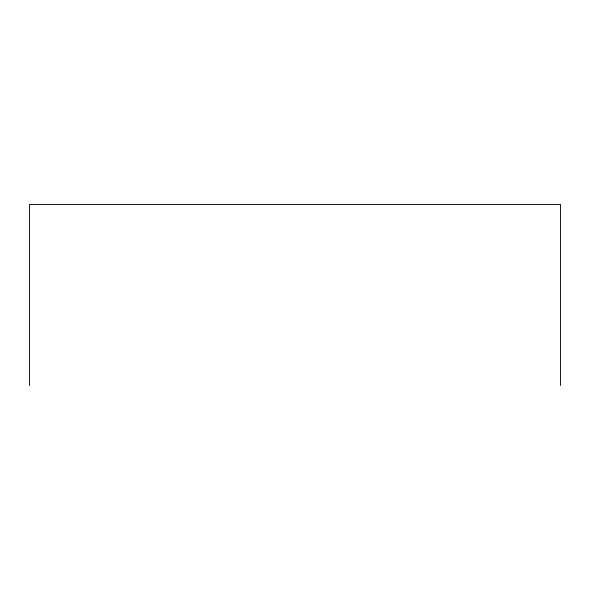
<?xml version="1.0" encoding="UTF-8"?>
<svg xmlns="http://www.w3.org/2000/svg" width="590" height="590" viewBox="0 0 590 590"><rect width="100%" height="100%" fill="white"/><g stroke="black" fill="none" stroke-linecap="round" stroke-linejoin="round"><path stroke-width="0.89" d="M560.5 385.499L560.5 204.501L29.5 204.501L29.5 385.499"/></g></svg>
